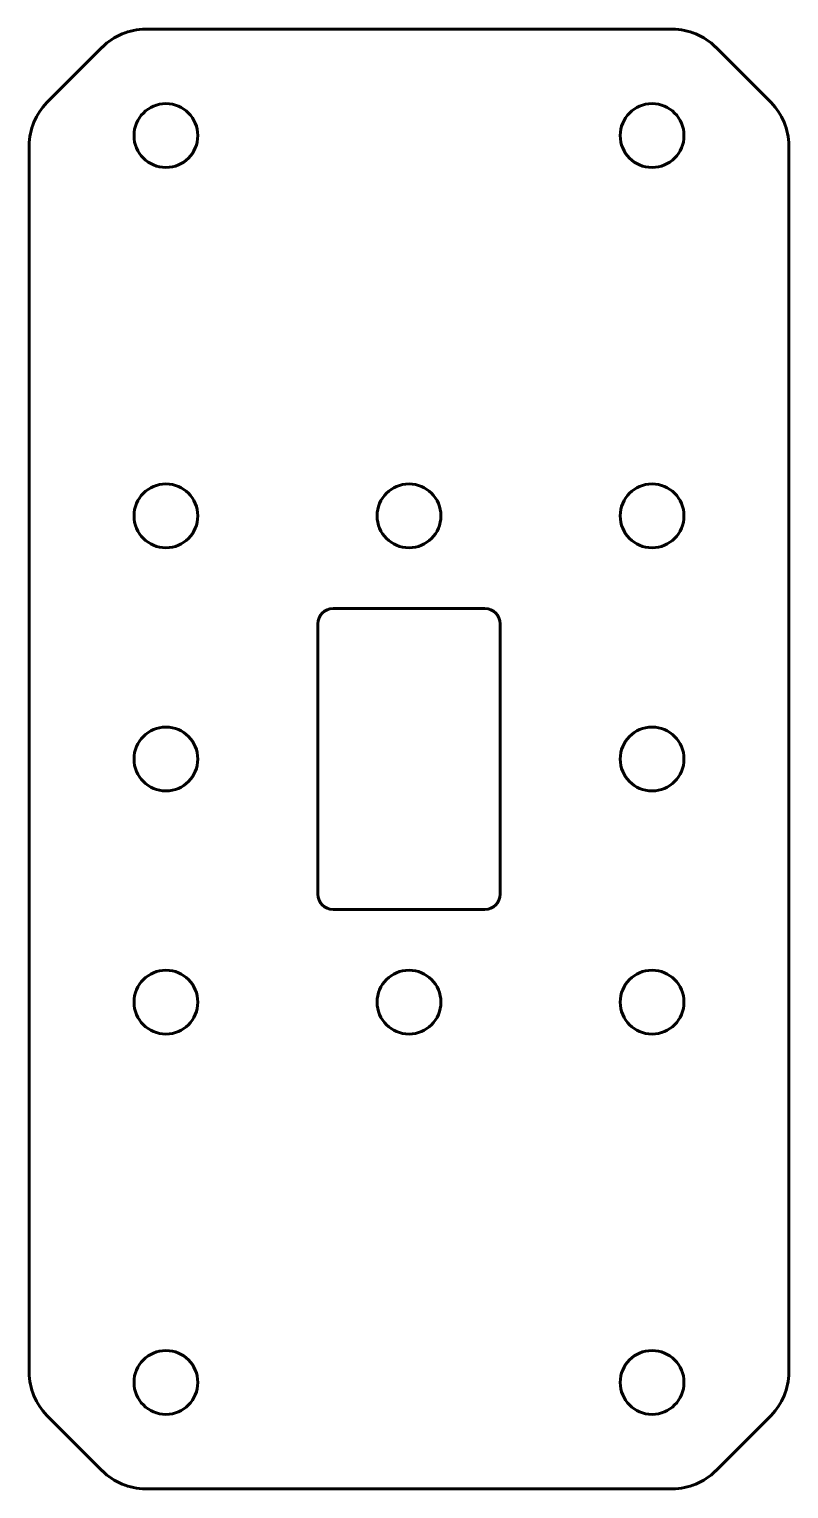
# Model space of a CAD drawing. Header units: millimetres. Extents: x -12.5 to 12.5, y -24 to 24.
import ezdxf

# ---------------------------------------------------------------- set-up
doc = ezdxf.new("R2010")
doc.units = ezdxf.units.MM
doc.linetypes.add('K5LT_BASIC', pattern=[0])

msp = doc.modelspace()

# ---------------------------------------------------------------- linework, layer by layer
at = {"color": 5, "linetype": 'K5LT_BASIC', "lineweight": 60, "true_color": 0x0000ff}
for p, q in [((-8.672, 24.013), (-7.328, 24.013)), ((-7.328, 24.013), (7.328, 24.013)), ((8.672, 24.013), (7.328, 24.013)), ((-11.914, 21.599), (-10.086, 23.428)), ((11.914, 21.599), (10.086, 23.428)), ((-12.5, 20.185), (-12.5, -20.185)), ((12.5, -20.185), (12.5, 20.185)), ((2.5, 4.95), (-2.5, 4.95)), ((-3, 4.45), (-3, 2.646)), ((3, 2.646), (3, 4.45)), ((-3, 2.646), (-3, -2.646)), ((3, 2.646), (3, -2.646)), ((-3, -2.646), (-3, -4.45)), ((3, -4.45), (3, -2.646)), ((-2.5, -4.95), (2.5, -4.95)), ((-11.914, -21.599), (-10.086, -23.428)), ((11.914, -21.599), (10.086, -23.428)), ((-8.672, -24.013), (-7.328, -24.013)), ((-7.328, -24.013), (7.328, -24.013)), ((8.672, -24.013), (7.328, -24.013))]:
    msp.add_line(p, q, dxfattribs=at)
for centre in [(-8, 20.513), (8, 20.513), (-8, 8), (0, 8), (8, 8), (-8, 0), (8, 0), (-8, -8), (0, -8), (8, -8), (-8, -20.513), (8, -20.513)]:
    msp.add_circle(centre, 1.05, dxfattribs=at)
for centre, radius, start, end in [((-8.672, 22.013), 2, 90, 135), ((8.672, 22.013), 2, 45, 90), ((-10.5, 20.185), 2, 135, 180), ((10.5, 20.185), 2, 0, 45), ((-2.5, 4.45), 0.5, 90, 180), ((2.5, 4.45), 0.5, 0, 90), ((-2.5, -4.45), 0.5, 180, 270), ((2.5, -4.45), 0.5, 270, 0), ((-10.5, -20.185), 2, 180, 225), ((10.5, -20.185), 2, 315, 0), ((-8.672, -22.013), 2, 225, 270), ((8.672, -22.013), 2, 270, 315)]:
    msp.add_arc(centre, radius, start, end, dxfattribs=at)

doc.saveas('drawing.dxf')
